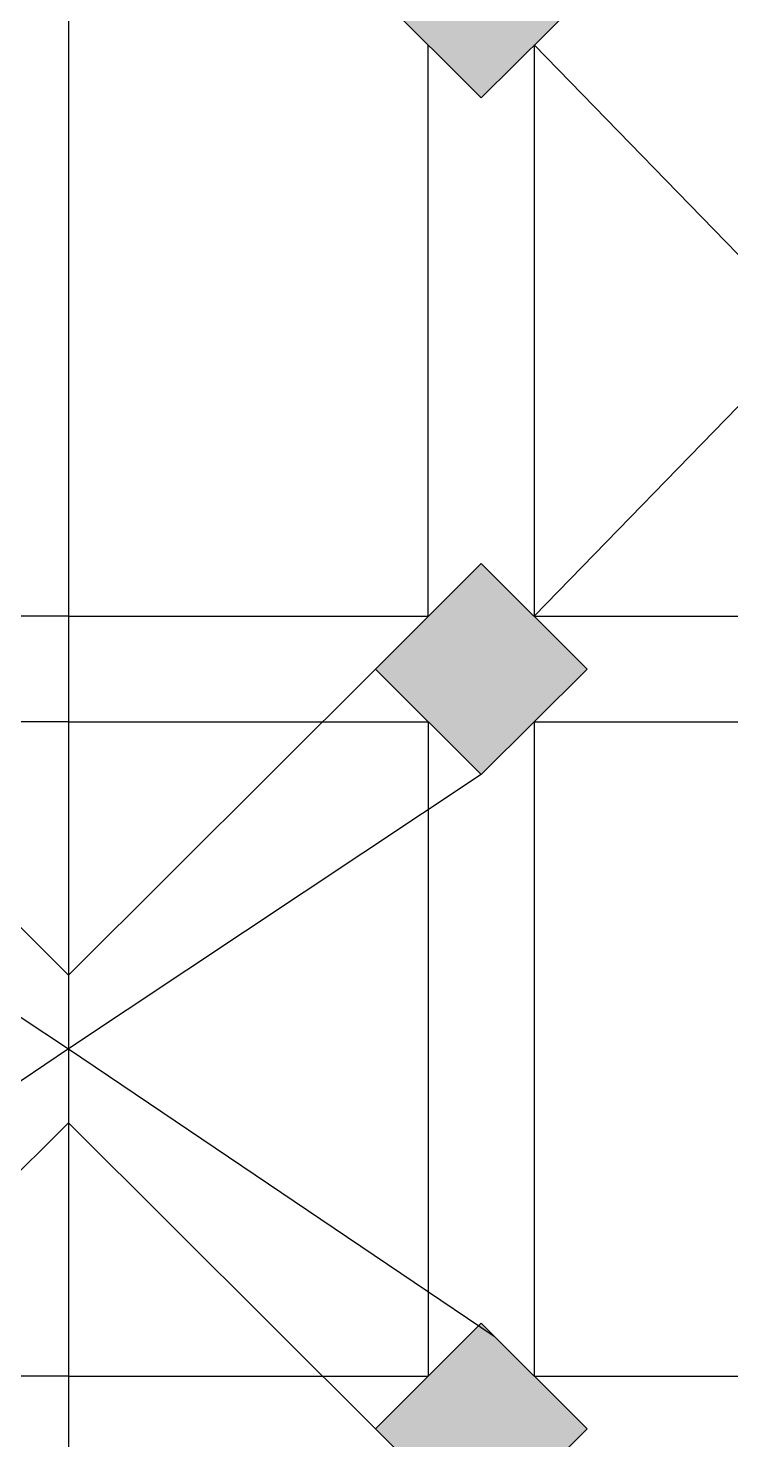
# Model space of a CAD drawing. Extents: x 3 to 54, y -275 to -27.
# Drawn here: x 27.71 to 35.18, y -264.26 to -249.27 of the extents above; entities that cross this region are included whole.
import ezdxf

# ---------------------------------------------------------------- set-up
doc = ezdxf.new("R2010")
doc.units = 0
for name, color, linetype in [('BASE_PLAN', 7, 'CONTINUOUS'), ('LINE_OF_SYMMETRY', 7, 'CONTINUOUS'), ('VAULT_LINES', 7, 'CONTINUOUS')]:
    doc.layers.add(name, color=color, linetype=linetype)

# ---------------------------------------------------------------- blocks, each defined once
blk = doc.blocks.new('*U5')
at = {"layer": 'BASE_PLAN', "linetype": 'CONTINUOUS', "extrusion": (0, 0, -1)}
for points in [[(-32.528, -250.009), (-32.528, -247.768), (-31.403, -248.889)], [(-32.528, -250.009), (-33.653, -248.889), (-32.528, -247.768)]]:
    blk.add_solid(points, dxfattribs=at)
blk = doc.blocks.new('*U6')
at = {"layer": 'BASE_PLAN', "linetype": 'CONTINUOUS', "extrusion": (0, 0, -1)}
for points in [[(-32.528, -257.196), (-32.528, -254.955), (-31.403, -256.075)], [(-32.528, -257.196), (-33.653, -256.075), (-32.528, -254.955)]]:
    blk.add_solid(points, dxfattribs=at)
blk = doc.blocks.new('*U7')
at = {"layer": 'BASE_PLAN', "linetype": 'CONTINUOUS', "extrusion": (0, 0, -1)}
for points in [[(-32.528, -265.262), (-32.528, -263.021), (-31.403, -264.141)], [(-32.528, -265.262), (-33.653, -264.141), (-32.528, -263.021)]]:
    blk.add_solid(points, dxfattribs=at)

msp = doc.modelspace()

# ---------------------------------------------------------------- linework, layer by layer
at = {"layer": 'BASE_PLAN'}
for p, q in [((32.528, -250.009), (31.403, -248.889)), ((33.653, -248.889), (32.528, -250.009)), ((31.965, -255.515), (31.965, -249.449)), ((33.09, -249.449), (33.09, -255.515)), ((31.403, -256.075), (32.528, -254.955)), ((32.528, -254.955), (33.653, -256.075)), ((32.528, -257.196), (31.403, -256.075)), ((33.653, -256.075), (32.528, -257.196)), ((31.965, -256.636), (31.965, -263.581)), ((33.09, -256.636), (33.09, -263.581)), ((31.403, -264.141), (32.528, -263.021)), ((32.528, -263.021), (33.653, -264.141)), ((32.528, -265.262), (31.403, -264.141)), ((33.653, -264.141), (32.528, -265.262))]:
    msp.add_line(p, q, dxfattribs=at)
at = {"layer": 'LINE_OF_SYMMETRY'}
msp.add_line((28.142, -226.106), (28.142, -275.425), dxfattribs=at)
msp.add_line((28.142, -226.106), (28.142, -275.425), dxfattribs=at)
at = {"layer": 'VAULT_LINES'}
for p, q in [((33.09, -255.515), (38.996, -249.435)), ((33.09, -249.449), (38.996, -255.515)), ((28.142, -255.515), (24.318, -255.515)), ((28.142, -255.515), (31.965, -255.515)), ((33.09, -255.515), (38.288, -255.515)), ((24.881, -256.075), (28.142, -259.324)), ((31.403, -256.075), (28.142, -259.324)), ((28.142, -256.636), (24.318, -256.636)), ((28.142, -256.636), (31.965, -256.636)), ((33.09, -256.636), (38.288, -256.636)), ((23.756, -257.196), (28.142, -260.108)), ((32.528, -257.196), (28.142, -260.108)), ((28.142, -260.108), (23.617, -263.159)), ((28.142, -260.108), (32.666, -263.159)), ((24.881, -264.141), (28.142, -260.892)), ((31.403, -264.141), (28.142, -260.892)), ((28.142, -263.581), (24.318, -263.581)), ((28.142, -263.581), (31.965, -263.581)), ((33.09, -263.581), (38.649, -263.581))]:
    msp.add_line(p, q, dxfattribs=at)

# ---------------------------------------------------------------- block references
at = {"layer": 'BASE_PLAN'}
for name in ['*U5', '*U6', '*U7']:
    msp.add_blockref(name, (0, 0), dxfattribs=at)

doc.saveas('drawing.dxf')
